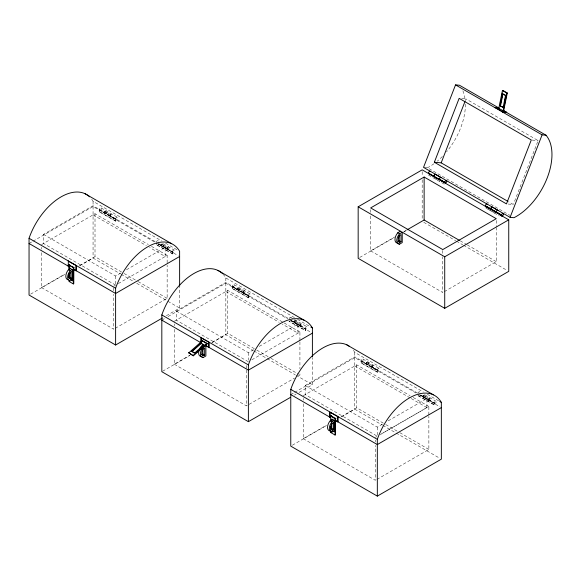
<?xml version="1.0" encoding="UTF-8"?>
<svg xmlns="http://www.w3.org/2000/svg" width="581" height="581" viewBox="0 0 581 581"><rect width="100%" height="100%" fill="white"/><g stroke="black" fill="none" stroke-linecap="round" stroke-linejoin="round"><path stroke-width="0.44" stroke-dasharray="2.9 2.18" d="M465.323 100.636L465.977 98.959L538.108 140.602L513.648 203.662M115.612 285.126L43.481 243.483L43.481 234.368L93.062 205.739L155.788 241.957M29.05 243.497L32.173 241.681M32.95 241.246L93.062 206.524L178.207 255.698M99.402 209.843L115.968 219.146L115.742 221.223L99.402 211.789L99.402 209.843L115.968 219.146M41.527 244.623L95.008 213.75L148.329 244.528M99.402 211.789L115.968 221.1M104.733 211.194L104.595 212.835L104.733 211.194L110.593 214.578L110.455 216.219M104.987 212.806L104.87 212.791A1.38 0.792 -60 0 1 106.258 210.968A1.38 0.792 -60 0 1 106.468 212.726A1.38 0.792 -60 0 1 104.9 213.06L104.929 212.893M110.455 216.43L110.593 214.578M110.281 215.914A1.38 0.792 -60 0 1 111.661 214.091A1.38 0.792 -60 0 1 111.879 215.849A1.38 0.792 -60 0 1 110.31 216.183L110.448 215.958M41.527 252.677L41.527 287.573L64.781 274.152M79.51 265.648L95.008 256.693L123.237 272.99M30.611 294.139L64.963 274.305M79.793 265.742L93.062 258.08L120.354 273.84M172.775 253.89L156.202 244.586L172.775 253.89L172.775 251.943L158.62 243.897M161.54 243.991L161.402 245.632L161.54 243.991L167.401 247.375L167.263 249.017M43.481 234.368L115.612 276.019L121.037 272.888M126.462 269.758L165.2 247.39L165.2 256.497L149.52 247.448M167.117 248.777L167.117 248.399A1.38 0.792 -60 0 1 168.621 246.903A1.38 0.792 -60 0 1 168.621 248.748A1.38 0.792 -60 0 1 167.117 248.98L167.132 248.733A1.38 0.792 -60 0 1 168.439 246.925A1.38 0.792 -60 0 1 168.853 248.465A1.38 0.792 -60 0 1 167.263 249.227L167.401 247.375M158.54 243.984L172.775 251.943M113.665 286.273L115.212 285.38M118.313 283.586L167.146 255.393L167.146 264.34M115.212 328.323L167.146 298.344L167.146 265.234M166.355 315.723L179.623 308.061L179.623 287.261M248.385 361.781L176.254 320.138L176.254 311.024L225.835 282.402L288.561 318.613M161.823 320.153L164.946 318.337M168.069 316.551L225.835 283.179L287.442 318.751M232.175 286.498L248.741 295.802L248.515 297.886L232.175 288.445L232.175 286.498L248.741 295.802M174.3 321.278L227.788 290.406L283.455 322.542M232.175 288.445L248.741 297.755M237.506 287.849L237.368 289.498L237.506 287.849L243.366 291.234L243.228 292.875M243.083 292.635L243.083 292.258A1.38 0.792 -60 0 1 244.586 290.761A1.38 0.792 -60 0 1 244.586 292.606A1.38 0.792 -60 0 1 243.083 292.839L243.098 292.599A1.38 0.792 -60 0 1 244.405 290.783A1.38 0.792 -60 0 1 244.819 292.323A1.38 0.792 -60 0 1 243.228 293.085L243.366 291.234M174.3 329.333L174.3 364.229L189.805 355.281M212.283 342.303L227.788 333.356L256.01 349.646M370.649 215.979L370.649 250.869L394.673 236.997M403.977 231.63L406.301 230.287M162.607 371.244L189.929 355.47M211.789 342.848L225.835 334.736L253.134 350.496M359.726 257.434L393.293 238.057M403.446 232.197L406.569 230.396M485.549 207.758L499.333 215.972M294.313 320.647L294.175 322.288L294.313 320.647L300.174 324.031L300.036 325.672M294.531 322.332L294.451 322.244A1.38 0.792 -60 0 1 295.882 320.451A1.38 0.792 -60 0 1 296.099 322.208A1.38 0.792 -60 0 1 294.531 322.542L294.567 322.259M176.254 311.024L248.385 352.674L253.81 349.544M259.235 346.414L297.973 324.045L297.973 333.16L282.293 324.104M300.036 325.883L300.174 324.031M300.028 325.411L291.698 320.421M291.313 320.639L305.548 328.599L305.548 330.553L288.982 321.242L305.548 330.553M251.863 359.799L299.919 332.049L299.919 340.996M174.3 364.229L246.438 405.879L294.494 378.129M298.373 375.892L299.919 374.999L299.919 373.213M444.334 291.626L496.261 261.639L496.261 227.643M376.546 435.779L305.192 394.579L305.192 385.472L354.78 356.843L417.507 393.061M290.769 394.601L293.892 392.778M294.669 392.349L354.78 357.627L439.926 406.802M294.444 395.08L296.005 394.179M299.128 392.378L312.396 384.716L312.396 357.591M361.113 360.939L377.679 370.242L377.454 372.327L361.113 362.893L361.113 360.939L377.679 370.242M303.246 395.726L356.727 364.846L410.041 395.632M361.113 362.893L377.679 372.196M366.451 362.297L366.306 363.938L366.451 362.297L372.312 365.681L372.167 367.323M372.174 367.526L372.312 365.681M372.16 367.054L372.029 366.705M303.246 403.78L303.246 438.677L326.5 425.248M341.221 416.744L356.727 407.797L384.956 424.094M292.33 445.235L326.675 425.408M341.505 416.846L354.78 409.184L382.073 424.936M423.258 395.095L423.113 396.736L423.258 395.095L429.119 398.479L428.974 400.12M305.192 385.472L377.33 427.115L382.748 423.985M388.173 420.855L426.912 398.493L426.912 407.601L380.424 434.443M428.981 400.324L429.119 398.479M428.967 399.851L420.644 394.869M417.921 395.69L434.486 404.993L434.486 403.04L420.259 395.087M375.384 437.37L376.931 436.476M380.809 434.239L428.865 406.497L428.865 415.444M376.931 479.427L428.865 449.44L428.865 416.337M461.706 98.574L465.977 98.959M532.131 140.072L538.108 140.602M424.312 167.444L427.434 167.727L510.096 215.449M508.193 204.047L513.321 204.505L508.615 201.789M434.966 178.556L439.635 181.25M487.88 209.102L494.889 213.147M428.517 175.092L444.857 184.526M460.196 240.817L466.47 244.441M467.255 244.891L496.261 261.639M423.738 222.283L455.715 240.737M456.492 241.188L462.73 244.79M463.515 245.24L507.184 270.455M370.649 250.869L442.78 292.519L442.78 256.729M91.704 199.232A50.54 29.181 -60 0 1 93.062 201.316L161.692 240.941M165.585 243.192L177.285 249.946M222.922 274.05A50.54 29.181 -60 0 1 225.835 277.972L294.465 317.596M297.581 319.397L309.281 326.152M353.422 350.336A50.54 29.181 -60 0 1 354.78 352.42L423.404 392.037M427.304 394.288L439.004 401.043M101.167 207.94L117.355 217.279M163.384 243.86L174.155 250.077M233.94 284.596L250.128 293.935M290.747 317.393L293.812 319.158M294.582 319.601L306.935 326.733M362.885 359.036L379.066 368.383M425.103 394.957L435.873 401.18M104.595 211.273L110.455 214.658M161.402 244.071L167.263 247.455M237.368 287.929L243.228 291.313M294.175 320.727L300.036 324.111M366.306 362.377L372.167 365.761M423.113 395.174L428.974 398.559M158.925 243.766L167.117 248.399M291.393 320.552L305.548 328.599M420.339 394.993L434.486 403.04M99.627 211.658L99.627 210.155L115.975 219.669M157.967 243.831L172.782 252.466M232.4 288.321L232.4 286.811L248.748 296.325M290.907 320.661L305.555 329.122M361.338 362.762L361.338 361.251L377.694 370.765M419.678 394.935L434.494 403.563M289.759 320.102L311.692 332.768M418.146 395.559L434.486 404.993M151.467 246.337L167.146 255.393M284.24 323L299.919 332.049M413.178 397.44L428.865 406.497M93.062 214.854L146.383 245.632M225.835 291.509L279.156 322.295M354.78 365.95L410.447 398.094M411.232 398.544L426.912 407.601M124.022 273.448L137.348 281.139M138.133 281.596L167.146 298.344M256.795 350.103L270.129 357.794M270.906 358.252L298.351 374.091M385.74 424.544L399.067 432.242M399.851 432.692L428.865 449.44M121.138 274.29L133.615 281.495M136.731 283.296L167.146 300.856M167.931 301.307L179.623 308.061M253.912 350.946L266.388 358.15M267.166 358.6L295.242 374.81M296.019 375.261L312.396 384.716M382.85 425.386L395.334 432.591M396.111 433.041L439.781 458.256M41.527 287.573L113.665 329.224L113.665 294.327M303.246 438.677L375.384 480.32L375.384 445.424M434.327 403.396L434.341 403.417A1.38 0.792 -60 0 0 435.932 402.662A1.38 0.792 -60 0 0 435.518 401.122A1.38 0.792 -60 0 0 434.21 402.931L434.261 405.124M423.513 397.143L423.469 396.983M361.338 361.251L361.353 361.28A1.38 0.792 -60 0 0 362.943 360.525A1.38 0.792 -60 0 0 362.529 358.985A1.38 0.792 -60 0 0 361.222 360.794L361.229 360.874M294.567 322.702L294.531 321.961M237.774 289.934L237.723 289.164M232.4 286.811L232.407 286.84A1.38 0.792 -60 0 0 233.998 286.077A1.38 0.792 -60 0 0 233.584 284.537A1.38 0.792 -60 0 0 232.277 286.346L232.291 286.426M161.809 246.075L161.678 245.589A1.38 0.792 -60 0 1 163.058 243.766A1.38 0.792 -60 0 1 163.276 245.523A1.38 0.792 -60 0 1 161.707 245.857M105.001 213.278L104.95 212.508M99.627 210.155L99.634 210.177A1.38 0.792 -60 0 0 101.225 209.421A1.38 0.792 -60 0 0 100.811 207.882A1.38 0.792 -60 0 0 99.504 209.69L99.518 209.77M299.905 325.396L299.89 325.636A1.38 0.792 -60 0 0 301.459 325.302A1.38 0.792 -60 0 0 301.248 323.544A1.38 0.792 -60 0 0 299.861 325.367M237.702 289.549L237.723 289.745A1.38 0.792 -60 0 0 239.292 289.411A1.38 0.792 -60 0 0 239.074 287.653A1.38 0.792 -60 0 0 237.687 289.476M161.758 245.886L161.758 245.305M496.261 220.482L496.261 226.743M442.78 250.462L442.78 255.836M423.469 396.402L423.389 396.685A1.38 0.792 -60 0 1 424.776 394.869A1.38 0.792 -60 0 1 424.994 396.627A1.38 0.792 -60 0 1 423.426 396.961M422.184 171.649L422.184 176.174M422.184 179.79L422.184 219.574M377.454 370.373L377.454 372.327M377.33 427.115L377.33 435.401M375.384 440.057L375.384 441.843M370.649 209.712L370.649 212.399M356.727 364.846L356.727 407.797M354.78 352.42L354.78 409.184M305.323 328.73L305.323 330.683M303.246 398.406L303.246 400.2M299.919 341.889L299.919 368.739M248.515 295.932L248.515 297.886M248.385 352.674L248.385 360.126M246.438 365.609L246.438 369.189M246.438 370.082L246.438 405.879M227.788 290.406L227.788 333.356M225.835 277.972L225.835 334.736M174.3 323.966L174.3 325.752M172.55 252.074L172.55 254.02M156.434 242.952L156.434 244.456M115.742 219.277L115.742 221.223M115.612 276.019L115.612 284.298M113.665 288.06L113.665 290.747M110.31 215.602L110.31 215.979M95.008 213.75L95.008 256.693M93.062 201.316L93.062 258.08M41.527 247.31L41.527 249.096M462.883 90.839A50.54 29.181 -60 0 1 465.221 100.578M465.403 104.173A50.54 29.181 -60 0 1 446.557 151.859M442.352 156.507A50.54 29.181 -60 0 1 437.29 161.169M434.029 163.689A50.54 29.181 -60 0 1 427.434 167.727M418.16 392.952A1.38 0.792 -60 0 1 419.126 391.841A1.38 0.792 -60 0 1 419.94 392.197M289.12 318.838A1.38 0.792 -60 0 1 290.188 317.393A1.38 0.792 -60 0 1 291.037 318.025M156.442 241.856A1.38 0.792 -60 0 1 157.415 240.737A1.38 0.792 -60 0 1 158.228 241.093M115.808 219.052L115.692 219.037A1.38 0.792 -60 0 1 116.999 217.221A1.38 0.792 -60 0 1 117.406 218.768A1.38 0.792 -60 0 1 115.822 219.524L115.808 219.052M172.615 251.849L172.499 251.834A1.38 0.792 -60 0 1 173.806 250.019A1.38 0.792 -60 0 1 174.213 251.566A1.38 0.792 -60 0 1 172.63 252.321L172.615 251.849M248.581 295.707L248.465 295.693A1.38 0.792 -60 0 1 249.772 293.884A1.38 0.792 -60 0 1 250.186 295.424A1.38 0.792 -60 0 1 248.595 296.179L248.581 295.707M305.388 328.505L305.272 328.49A1.38 0.792 -60 0 1 306.579 326.682A1.38 0.792 -60 0 1 306.993 328.221A1.38 0.792 -60 0 1 305.403 328.977L305.388 328.505M366.705 363.902L366.582 363.888A1.38 0.792 -60 0 1 367.889 362.079A1.38 0.792 -60 0 1 368.303 363.619A1.38 0.792 -60 0 1 366.713 364.374L366.662 363.604A1.38 0.792 -60 0 1 368.165 362.108A1.38 0.792 -60 0 1 368.165 363.953A1.38 0.792 -60 0 1 366.662 364.185L366.662 363.982M377.527 370.155L377.403 370.133A1.38 0.792 -60 0 1 378.71 368.325A1.38 0.792 -60 0 1 379.124 369.865A1.38 0.792 -60 0 1 377.534 370.62L377.527 370.155M428.836 400.084L428.851 399.837A1.38 0.792 -60 0 1 430.238 398.021A1.38 0.792 -60 0 1 430.448 399.772A1.38 0.792 -60 0 1 428.88 400.106M372.029 367.286L372.043 367.039A1.38 0.792 -60 0 1 373.38 365.195A1.38 0.792 -60 0 1 373.598 366.952A1.38 0.792 -60 0 1 372.029 367.286"/><path stroke-width="0.87" d="M498.774 108.444L502.434 90.542L502.863 90.433L507.286 92.982L503.625 110.884L498.774 108.444L499.202 108.327M500.248 103.215L500.597 101.508M501.991 94.688L502.34 92.989M500.118 105.902L503.502 107.492L500.118 105.902L502.565 93.933L505.949 95.531L502.565 93.933M500.539 105.786L502.986 93.824M503.073 107.608L505.521 95.647M505.071 99.801L505.775 96.388M503.204 111L506.864 93.098L507.286 92.982M68.914 270.187L68.914 265.023L69.357 264.769C69.778 266.062 75.312 268.015 73.831 267.369L73.78 283.666L73.344 283.92L68.914 281.364L69.357 281.11M498.788 107.95L459.44 85.233L455.533 84.884L423.527 167.379L510.089 217.352L513.996 217.701A50.54 29.181 -60 0 0 547.179 177.989A50.54 29.181 -60 0 0 546.002 135.213L504.279 111.124M434.348 162.244L459.143 98.349L531.281 139.992L506.487 203.895L434.348 162.244L441.182 162.854L507.83 201.331M435.249 174.235L441.11 177.619M435.459 174.365L435.307 174.351A1.38 0.792 -60 0 0 434.283 175.339A1.38 0.792 -60 0 0 434.21 176.631M441.182 162.854L464.996 101.479M498.897 107.659L494.867 107.601L496.443 107.739M506.748 112.191L502.718 112.133L506.632 112.482L503.611 110.375M492.267 207.163L492.114 207.148A1.38 0.792 -60 0 0 491.09 208.136A1.38 0.792 -60 0 0 491.018 209.429M497.634 210.257L497.474 210.242A1.38 0.792 -60 0 0 496.247 212.036L501.744 215.616A1.38 0.792 -60 0 0 503.335 214.861A1.38 0.792 -60 0 0 502.921 213.321A1.38 0.792 -60 0 0 501.614 215.13L501.89 216.539M497.91 210.416L492.855 207.279M510.089 217.352L542.102 134.865L546.002 135.213M202.224 341.374L202.616 341.33M188.81 352.827L202.478 340.706L206.909 343.262L207.018 343.683L193.35 355.804L188.81 352.827L193.35 355.804M201.062 343.567L191.926 351.665L191.81 351.244L200.946 343.139L204.018 345.274L200.946 343.139M203.902 344.845L194.766 352.95L191.81 351.244M196.843 351.636L198.143 350.481M202.065 347.01L203.365 345.848M193.233 355.383L206.909 343.262M498.483 108.494L498.6 107.928L498.28 108.473M69.742 267.253L68.173 266.345L68.398 260.992M68.645 279.81A7.016 4.052 -60 0 1 65.827 276.273A7.016 4.052 -60 0 1 68.645 269.475L70.642 268.32M68.173 261.123L76.242 265.524L76.242 270.746L73.664 269.519M68.914 265.023L73.344 267.58L73.78 267.325M73.112 279.316L70.454 280.848A7.016 4.052 -60 0 1 67.636 277.311A7.016 4.052 -60 0 1 70.454 270.521L72.451 269.366M69.647 268.161L72.61 269.867L73.046 269.613M70.824 279.069L71.913 278.437L71.913 271.24L70.461 272.329A5.091 2.941 -60 0 0 70.461 279.025L70.824 279.069L69.023 278.023L70.112 277.398L71.913 278.437M71.129 279.933L72.61 280.783L73.046 280.536L71.572 279.679M179.623 256.497L115.612 293.478L73.504 269.163M89.59 196.836A50.54 29.181 -60 0 0 29.05 238.275L29.05 295.039L115.612 345.012L162.455 317.974M358.165 206.8L422.184 169.841L508.745 219.814L508.745 271.356L444.726 308.315L358.165 258.334L358.165 206.8L444.726 256.773L508.745 219.814M428.517 173.138L444.937 182.819A1.38 0.792 -60 0 0 446.528 182.064A1.38 0.792 -60 0 0 446.114 180.524A1.38 0.792 -60 0 0 444.806 182.332L428.517 173.501M424.13 177.045L370.649 207.925L442.78 249.569L496.261 218.696L424.13 177.045L424.13 219.996L459.411 240.367M439.563 179.253L444.814 182.412M200.946 342.129L201.171 337.648L201.171 342.855M199.363 349.435A7.016 4.052 -60 0 1 201.418 346.131L203.415 344.976M396.968 243.018A7.016 4.052 -60 0 1 397.767 232.778L400.425 231.238M200.946 337.779L209.015 342.18L209.015 347.402L204.868 345.267M399.568 244.151A7.016 4.052 -60 0 1 396.75 240.607A7.016 4.052 -60 0 1 399.568 233.816L402.234 232.277L402.234 242.611L399.568 244.151L397.767 243.105M407.078 229.836L424.13 219.996M201.433 354.642L202.885 354.054L204.686 355.1L204.686 347.896L203.234 348.985A5.091 2.941 -60 0 0 203.234 355.681L204.686 355.1M397.774 241.282L399.227 240.701L401.028 241.74L401.028 234.535L399.575 235.632A5.091 2.941 -60 0 0 399.575 242.328L401.028 241.74M203.227 357.504L205.885 355.971L205.885 345.637L203.227 347.177A7.016 4.052 -60 0 0 200.409 353.967A7.016 4.052 -60 0 0 203.227 357.504L201.418 356.465M485.324 206.299L485.44 205.87L490.909 208.899L496.37 212.05L496.37 212.493M496.37 212.05L501.621 215.21M485.324 205.935L501.89 215.239M312.396 333.16L248.385 370.133L205.492 345.368M222.37 273.491A50.54 29.181 -60 0 0 161.823 314.931L161.823 371.695L248.385 421.668L290.544 397.331M329.885 412.219L329.885 417.448L329.885 412.219L337.96 416.621L337.96 421.85L334.598 420.165M330.633 421.283L330.633 416.119L331.068 415.865L335.498 418.422L335.498 434.77L335.055 435.024L330.633 432.467L330.633 430.746M334.162 430.797L332.165 431.952L330.364 430.906A7.016 4.052 -60 0 1 327.546 427.369A7.016 4.052 -60 0 1 330.364 420.579L332.361 419.424M330.633 416.119L335.055 418.676L335.498 418.422M332.165 431.952A7.016 4.052 -60 0 1 329.347 428.408A7.016 4.052 -60 0 1 332.165 421.617L334.162 420.462M332.543 430.165L333.625 429.541L333.625 422.336L332.179 423.433A5.091 2.941 -60 0 0 332.179 430.129L332.543 430.165L330.742 429.127L331.824 428.502L333.625 429.541M330.633 432.467L331.068 432.213M441.342 407.601L377.33 444.574L335.215 420.266M349.203 346.218A50.54 29.181 -60 0 0 290.769 389.379L290.769 446.135L377.33 496.116L441.342 459.157L441.342 402.393L439.781 401.493M440.906 177.423L440.667 177.445A1.38 0.792 -60 0 0 439.447 179.238L439.577 179.725M502.434 90.542L506.864 93.098M494.983 107.311L502.826 111.842M455.533 84.884L542.102 134.865M433.339 176.108L428.756 173.479A1.38 0.792 -60 0 0 429.112 173.683M485.563 206.277L490.923 209.371L490.909 208.899M397.767 232.778L399.568 233.816M398.138 241.326L399.946 242.364M85.153 193.771L171.715 243.744M217.926 270.426L304.488 320.4M346.864 344.867L433.426 394.848M310.842 327.052L312.396 327.953L312.396 356.683M29.05 238.275L115.612 288.249L115.612 345.012M161.823 314.931L248.385 364.912L248.385 421.668M290.769 389.379L377.33 439.352L377.33 496.116M203.335 341.555L207.018 343.683M29.05 243.483L69.604 266.911M161.823 320.138L200.815 342.667M290.769 394.579L330.538 417.565M334.024 420.288L331.809 419.003L331.809 420.688M331.366 419.257L334.322 420.964L334.322 431.886L332.848 431.029M68.645 269.475L70.454 270.521M201.418 346.131L202.624 346.828M330.364 420.579L332.165 421.617M201.796 354.686L203.597 355.725M192.667 352.093L194.141 352.943M434.101 176.544L434.101 176.101M202.478 340.706L202.595 341.127M490.8 208.964L490.792 208.884A1.38 0.792 -60 0 1 492.252 207.068M485.44 205.87L485.433 205.79A1.38 0.792 -60 0 1 486.028 204.403A1.38 0.792 -60 0 1 487.096 204.033M433.992 176.166L433.985 176.087A1.38 0.792 -60 0 1 435.445 174.271M428.633 173.073L428.625 172.993A1.38 0.792 -60 0 1 429.221 171.606A1.38 0.792 -60 0 1 430.289 171.235M501.73 215.144L501.73 215.595M444.923 182.354L444.923 182.797M444.726 256.773L444.726 308.315M399.227 235.298L399.227 240.701M337.735 416.751L337.735 421.98M335.055 418.676L335.055 435.024M331.824 423.099L331.809 429.083M331.366 424.297L331.366 429.337M330.633 426.447L330.633 429.025M208.79 342.311L208.79 347.532M202.885 348.658L202.885 354.054M179.623 286.36L179.623 251.297A50.54 29.181 -60 0 0 147.618 246.867A50.54 29.181 -60 0 0 115.612 288.249M76.017 265.655L76.017 270.877M73.344 267.58L73.344 283.92M72.61 269.867L72.61 280.783M70.112 271.995L70.09 277.987M69.647 273.201L69.647 278.241M69.357 264.769L69.357 269.933M68.914 273.622L68.914 277.929M377.33 439.352A50.54 29.181 -60 0 1 409.336 397.97A50.54 29.181 -60 0 1 441.342 402.393M200.627 356.371A7.016 4.052 -60 0 1 198.949 350.633M248.385 364.912A50.54 29.181 -60 0 1 280.391 323.523A50.54 29.181 -60 0 1 312.396 327.953M69.284 264.834L69.669 264.493L69.284 264.834M206.691 344.134L207.112 343.829L206.691 344.134M330.996 415.938L331.424 415.626L330.996 415.938M335.52 418.545L335.949 418.24L335.549 418.473M502.783 110.898L503.204 110.593L502.783 110.898"/></g></svg>
